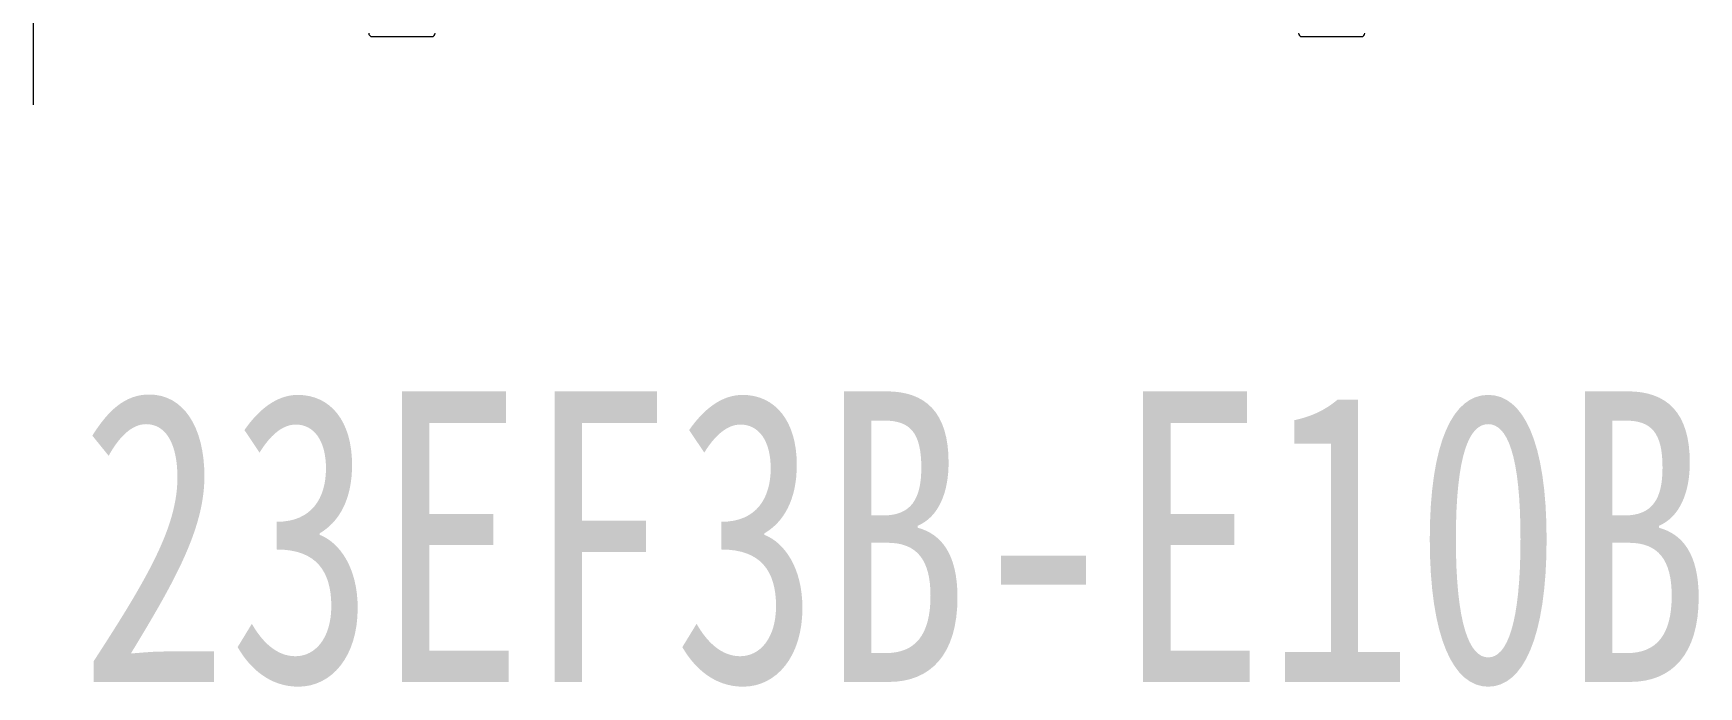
# Model space of a CAD drawing. Header units: millimetres. Extents: x 786 to 1206, y 249 to 546.
# Drawn here: x 1153.59 to 1173.66, y 446.07 to 453.94 of the extents above; entities that cross this region are included whole.
import ezdxf

# ---------------------------------------------------------------- set-up
doc = ezdxf.new("R2010")
doc.units = ezdxf.units.MM
doc.styles.get("Standard").update_dxf_attribs({"font": '', "height": 3.5})
doc.styles.get('Standard').set_extended_font_data('HYSWLongFangSong')

msp = doc.modelspace()

# ---------------------------------------------------------------- linework, layer by layer
at = {"color": 7, "linetype": 'Continuous', "lineweight": 15}
for p, q in [((1153.5945, 455.3164), (1153.5945, 453.0806)), ((1157.6745, 453.9006), (1158.3945, 453.9006)), ((1168.8745, 453.9006), (1169.5945, 453.9006))]:
    msp.add_line(p, q, dxfattribs=at)
for centre, start, end in [((1157.6745, 453.9406), 180, 270), ((1158.3945, 453.9406), 270, 0), ((1168.8745, 453.9406), 180, 270), ((1169.5945, 453.9406), 270, 0)]:
    msp.add_arc(centre, 0.04, start, end, dxfattribs=at)

# ---------------------------------------------------------------- texts
at = {"insert": (1154.1556, 449.6285), "char_height": 3.5, "attachment_point": 1}
msp.add_mtext_dynamic_manual_height_columns('23EF3B-E10B', width=14.155359, gutter_width=17.5, heights=[0], dxfattribs=at)

doc.saveas('drawing.dxf')
